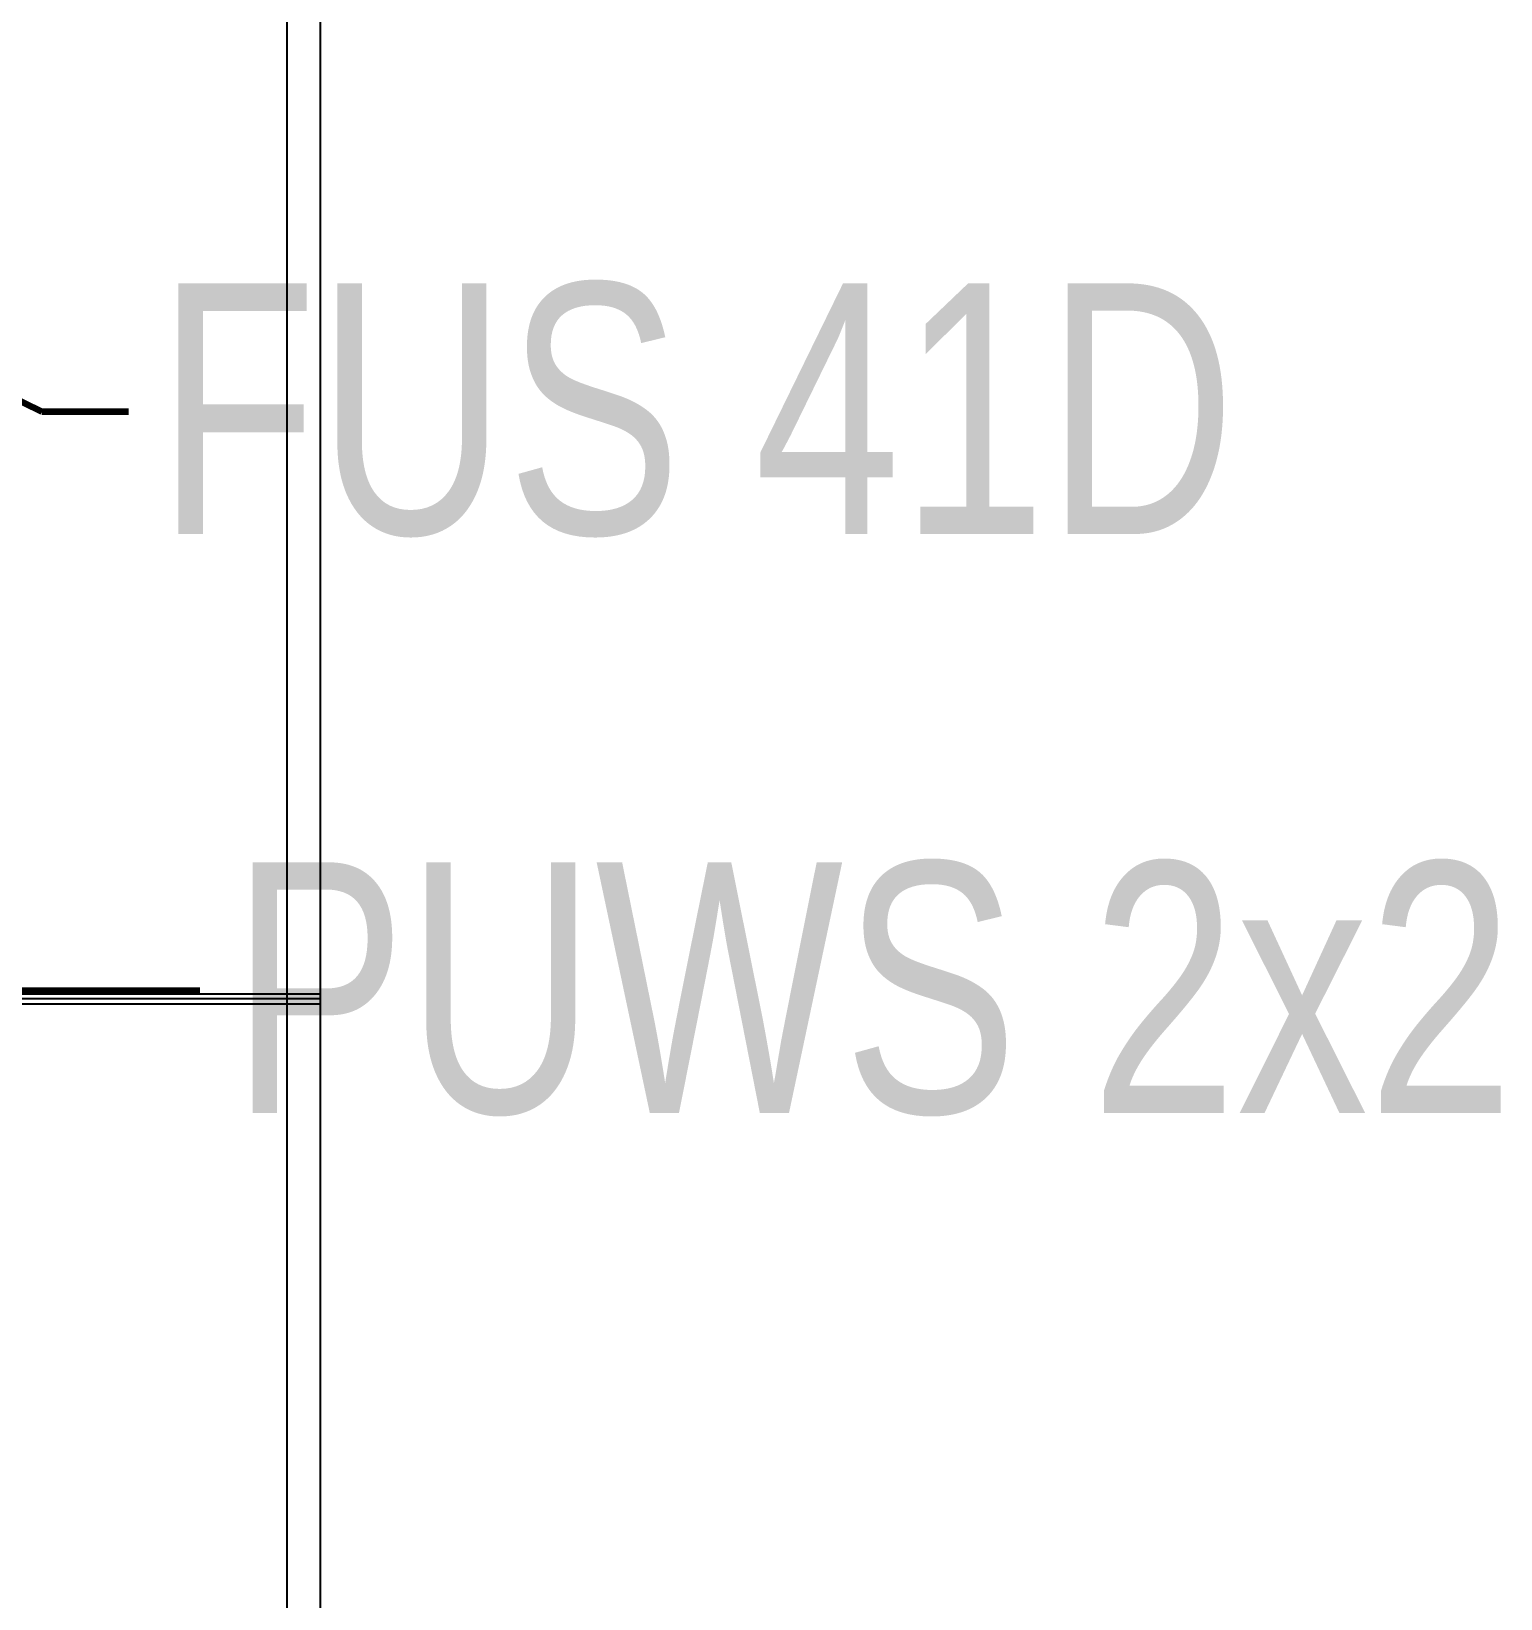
# Model space of a CAD drawing. Header units: millimetres. Extents: x 0 to 268175, y 0 to 74250.
# Drawn here: x 98123 to 100321, y 20806 to 23151 of the extents above; entities that cross this region are included whole.
import ezdxf
from ezdxf.enums import TextEntityAlignment as Align

# ---------------------------------------------------------------- set-up
doc = ezdxf.new("R2010")
doc.units = ezdxf.units.MM
doc.header["$LTSCALE"] = 200
doc.layers.add('BA', color=9, linetype='Continuous')
doc.layers.add('PIPE RACK', color=6, linetype='Continuous')
doc.styles.add('GHS_DIM', font='romans.shx', dxfattribs={"width": 0.7, "bigfont": 'ghs.shx'})
doc.styles.add('돋움체', font='gulim.ttc')
doc.dimstyles.new('LEADER50', dxfattribs={"dimscale": 0, "dimtxt": 100, "dimasz": 100, "dimexe": 50, "dimexo": 50, "dimgap": 40, "dimtad": 1, "dimdec": 0, "dimdsep": 46, "dimtxsty": 'GHS_DIM', "dimcen": 2.5, "dimclrd": 1, "dimclre": 1, "dimclrt": 2, "dimadec": 0, "dimazin": 0, "dimtfac": 1, "dimtdec": 0, "dimtofl": 0, "dimtmove": 0, "dimatfit": 3, "dimfxl": 30, "dimtvp": 1, "dimtolj": 1, "dimtzin": 0, "dimarcsym": 0})

msp = doc.modelspace()

# ---------------------------------------------------------------- linework, layer by layer
at = {"layer": 'BA'}
for p, q in [((98504.9, 25369.2), (98504.9, 18695.7)), ((98554.9, 25366.2), (98554.9, 18695.7)), ((93029.9, 21710.7), (98554.9, 21710.7)), ((93029.9, 21703.7), (98554.9, 21703.7)), ((93029.9, 21695.7), (98554.9, 21695.7))]:
    msp.add_line(p, q, dxfattribs=at)

# ---------------------------------------------------------------- texts
at = {"layer": 'PIPE RACK', "style": '돋움체', "width": 0.8}
for s, p in [('FUS 41D', (98310.4, 22586.1, 0)), ('PUWS 2x2', (98421.4, 21719.9, 0))]:
    msp.add_text(s, height=375, dxfattribs=at).set_placement(p, align=Align.MIDDLE_LEFT)

# ---------------------------------------------------------------- leaders
at = {"color": 30}
for points in [[(97895.5, 22700.2), (98138.1, 22581.8), (98268.1, 22581.8)], [(97509.5, 21944.2), (97631.4, 21715.6), (98374.6, 21715.6)]]:
    msp.add_leader(points, dimstyle='LEADER50', override={"dimscale": 1, "dimtxt": 100, "dimasz": 100, "dimgap": 40, "dimtad": 0, "dimtxsty": 'GHS_DIM', "dimclrd": 1, "dimlwd": 65534}, dxfattribs=at)

doc.saveas('drawing.dxf')
